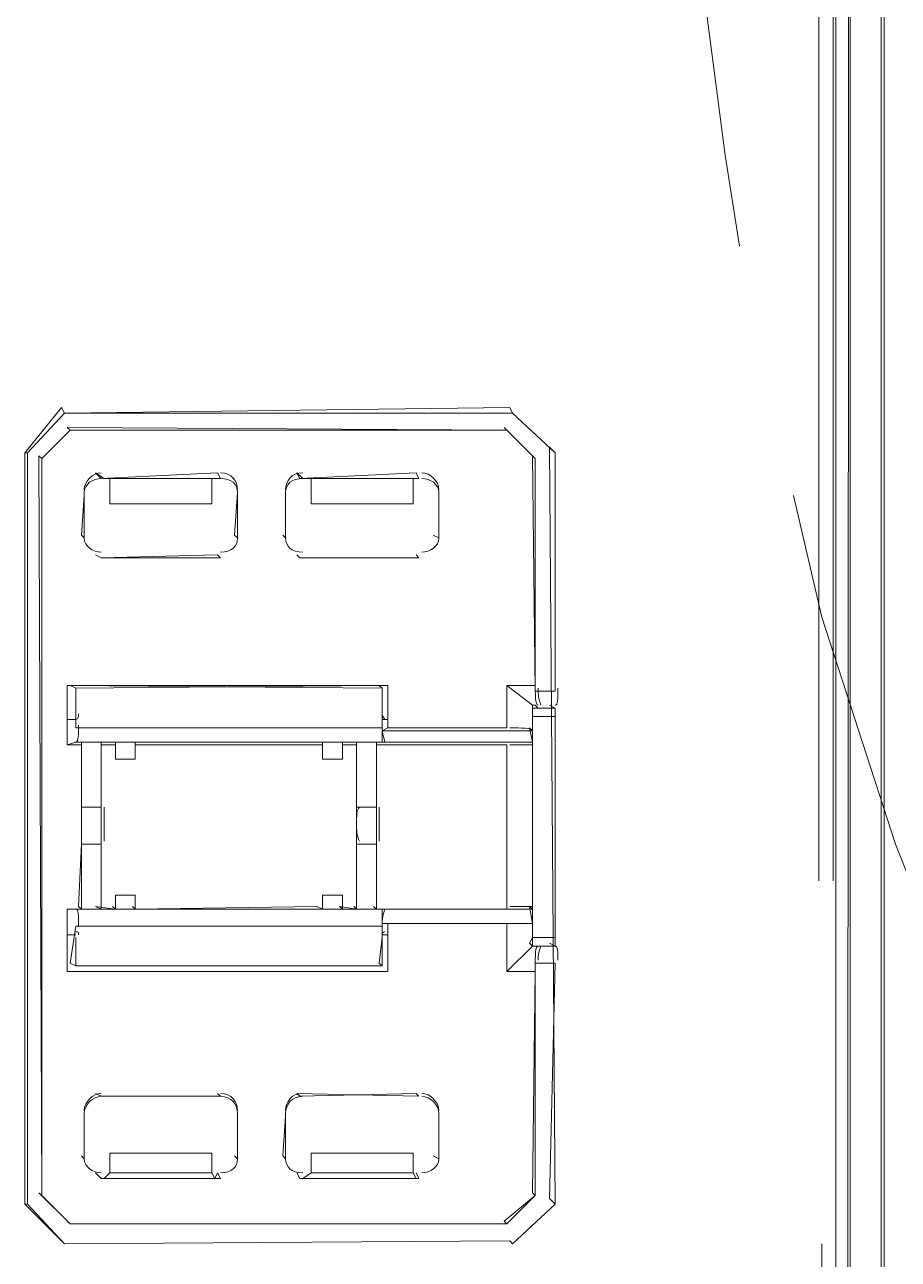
# Model space of a CAD drawing. Header units: metres. Extents: x 2999 to 3164, y 1641 to 1678.
# Drawn here: x 3006.239 to 3006.717, y 1650.663 to 1651.339 of the extents above; entities that cross this region are included whole.
import ezdxf

# ---------------------------------------------------------------- set-up
doc = ezdxf.new("R2010")
doc.units = ezdxf.units.M

msp = doc.modelspace()

# ---------------------------------------------------------------- linework, layer by layer
at = {"color": 7, "linetype": 'Continuous', "lineweight": 20, "true_color": 0x000007}
for points in [[(3006.68238, 1652.45925), (3006.67928, 1652.46235), (3006.68238, 1652.59737), (3006.68083, 1652.59271), (3006.68083, 1650.87005)], [(3006.67307, 1650.87005), (3006.67307, 1652.59271), (3006.67307, 1652.59271)], [(3006.70721, 1652.5834), (3006.70721, 1650.15771), (3006.70721, 1650.15771)], [(3006.70877, 1652.57564), (3006.70877, 1650.15616), (3006.70877, 1650.15616)], [(3006.69014, 1650.21979), (3006.68859, 1650.22134), (3006.69014, 1652.46546), (3006.68859, 1652.46856)], [(3006.69014, 1650.21979), (3006.69014, 1652.46546), (3006.68238, 1652.45925), (3006.68238, 1650.21979)], [(3006.67462, 1650.24307), (3006.67462, 1650.6714), (3006.67462, 1650.6714)]]:
    msp.add_lwpolyline(points, dxfattribs=at)
at = {"color": 30, "linetype": 'Continuous', "lineweight": 20, "true_color": 0x00001e}
for points in [[(3006.59703, 1651.59016), (3006.59703, 1651.52653), (3006.60479, 1651.39772), (3006.62186, 1651.26735), (3006.62962, 1651.21769)], [(3006.6591, 1651.08112), (3006.67462, 1651.01438), (3006.71497, 1650.89023), (3006.76308, 1650.76918), (3006.78016, 1650.72727)]]:
    msp.add_lwpolyline(points, dxfattribs=at)
at = {"color": 7, "linetype": 'Continuous', "lineweight": 13, "true_color": 0x000007}
for points in [[(3006.24008, 1651.1044), (3006.26025, 1651.12612), (3006.2587, 1651.12923), (3006.23853, 1651.1044)], [(3006.26025, 1651.12612), (3006.50546, 1651.12612), (3006.50391, 1651.12923)], [(3006.50546, 1651.12612), (3006.52874, 1651.1044)], [(3006.24784, 1651.10129), (3006.26336, 1651.11681)], [(3006.26336, 1651.11681), (3006.26181, 1651.11837), (3006.50236, 1651.11681)], [(3006.50236, 1651.11681), (3006.5008, 1651.11837), (3006.51788, 1651.10129)], [(3006.24784, 1650.69779), (3006.24784, 1651.10129), (3006.24629, 1651.10285)], [(3006.34561, 1651.09043), (3006.34406, 1651.09353), (3006.28043, 1651.09043), (3006.27732, 1651.09353), (3006.28198, 1651.09043), (3006.28508, 1651.09043), (3006.34095, 1651.09043), (3006.34251, 1651.09043)], [(3006.45425, 1651.09043), (3006.45269, 1651.09353), (3006.38906, 1651.09043), (3006.38751, 1651.09353), (3006.39062, 1651.09043), (3006.39527, 1651.09043), (3006.45114, 1651.09043), (3006.45269, 1651.09043)], [(3006.27112, 1651.05784), (3006.26956, 1651.05939), (3006.27112, 1651.08112), (3006.27112, 1651.08267)], [(3006.35492, 1651.05784), (3006.35337, 1651.05939), (3006.35492, 1651.08267), (3006.35492, 1651.08112)], [(3006.28043, 1651.04698), (3006.34561, 1651.04698), (3006.34406, 1651.04853)], [(3006.26646, 1650.97559), (3006.26336, 1650.97714), (3006.43407, 1650.97559), (3006.43407, 1650.95386), (3006.26646, 1650.95386)], [(3006.41234, 1650.93679), (3006.41234, 1650.9461), (3006.41234, 1650.94455)], [(3006.43407, 1650.8235), (3006.26646, 1650.8235)], [(3006.45425, 1650.75211), (3006.45269, 1650.75366), (3006.38906, 1650.75211), (3006.38751, 1650.75366)], [(3006.38131, 1650.71796), (3006.37975, 1650.71951), (3006.38131, 1650.74124), (3006.38131, 1650.74279)], [(3006.51788, 1650.69779), (3006.50236, 1650.68227), (3006.5008, 1650.68382)], [(3006.26336, 1650.68227), (3006.50236, 1650.68227)]]:
    msp.add_lwpolyline(points, close=True, dxfattribs=at)
for points in [[(3006.23853, 1651.1044), (3006.23853, 1650.69313), (3006.24008, 1650.69313), (3006.24008, 1651.1044)], [(3006.51788, 1650.97714), (3006.51788, 1651.10129), (3006.51632, 1651.10285), (3006.51788, 1650.97403)], [(3006.52874, 1650.97403), (3006.52874, 1651.1044), (3006.52564, 1651.1075), (3006.52874, 1650.69313), (3006.52564, 1650.69624), (3006.52874, 1650.82505)], [(3006.34095, 1651.09043), (3006.34095, 1651.07646), (3006.28508, 1651.07646), (3006.28508, 1651.09043)], [(3006.45114, 1651.09043), (3006.45114, 1651.07646), (3006.39527, 1651.07646), (3006.39527, 1651.09043)], [(3006.38131, 1651.08267), (3006.38131, 1651.05784), (3006.38131, 1651.05784)], [(3006.38131, 1651.05784), (3006.38131, 1651.08112), (3006.38131, 1651.08267)], [(3006.46511, 1651.08267), (3006.46511, 1651.08112), (3006.46511, 1651.08112)], [(3006.46511, 1651.05784), (3006.46511, 1651.08267), (3006.46511, 1651.08267)], [(3006.46511, 1651.08112), (3006.46511, 1651.05784), (3006.46201, 1651.05939)], [(3006.38131, 1651.05784), (3006.37975, 1651.05939), (3006.37975, 1651.05939)], [(3006.28043, 1651.04698), (3006.27732, 1651.04853), (3006.27732, 1651.04853)], [(3006.38906, 1651.04698), (3006.38751, 1651.04853), (3006.38751, 1651.04853)], [(3006.38906, 1651.04698), (3006.45425, 1651.04698), (3006.45269, 1651.04853)], [(3006.38906, 1651.04698), (3006.45425, 1651.04698), (3006.45425, 1651.04698)], [(3006.26181, 1650.95851), (3006.26181, 1650.97714), (3006.43718, 1650.97714)], [(3006.43407, 1650.97559), (3006.43252, 1650.97714), (3006.26646, 1650.97559)], [(3006.26646, 1650.97559), (3006.26646, 1650.96007), (3006.26646, 1650.96007)], [(3006.43407, 1650.96007), (3006.43407, 1650.97559), (3006.43407, 1650.97559)], [(3006.43718, 1650.97714), (3006.43718, 1650.95851), (3006.43718, 1650.95851)], [(3006.50236, 1650.95386), (3006.50236, 1650.97714), (3006.51632, 1650.96627)], [(3006.50236, 1650.97714), (3006.51788, 1650.97714), (3006.51788, 1650.97714)], [(3006.51788, 1650.97403), (3006.52874, 1650.97403), (3006.52874, 1650.97403)], [(3006.51632, 1650.96472), (3006.52874, 1650.96472), (3006.52874, 1650.96007), (3006.51632, 1650.96007), (3006.51632, 1650.96472), (3006.51632, 1650.96627), (3006.51632, 1650.95231), (3006.51477, 1650.95386), (3006.51632, 1650.9461), (3006.51632, 1650.94455), (3006.51632, 1650.85453), (3006.51477, 1650.85609), (3006.51632, 1650.84677), (3006.51632, 1650.83436), (3006.51477, 1650.83591), (3006.51632, 1650.83901), (3006.51632, 1650.96007)], [(3006.52874, 1650.96472), (3006.51943, 1650.96472), (3006.51788, 1650.96627), (3006.51632, 1650.96627)], [(3006.51632, 1650.83901), (3006.52874, 1650.83901), (3006.52874, 1650.96007)], [(3006.52874, 1650.96472), (3006.52564, 1650.96627), (3006.52564, 1650.96627)], [(3006.26646, 1650.95851), (3006.26181, 1650.95851), (3006.26181, 1650.94455), (3006.26646, 1650.9461)], [(3006.43407, 1650.95851), (3006.43718, 1650.95851), (3006.43718, 1650.95386), (3006.43407, 1650.95231)], [(3006.50236, 1650.95386), (3006.43718, 1650.95386), (3006.43718, 1650.95386)], [(3006.43407, 1650.95231), (3006.43407, 1650.9461), (3006.43407, 1650.9461)], [(3006.43407, 1650.95231), (3006.51632, 1650.95231), (3006.51632, 1650.95231)], [(3006.26956, 1650.9461), (3006.26956, 1650.94455), (3006.26181, 1650.94455)], [(3006.26646, 1650.9461), (3006.26956, 1650.9461), (3006.28043, 1650.9461), (3006.28819, 1650.9461), (3006.29905, 1650.9461), (3006.40148, 1650.9461), (3006.41234, 1650.9461), (3006.4201, 1650.9461), (3006.43097, 1650.9461), (3006.43407, 1650.9461)], [(3006.26956, 1650.94455), (3006.26956, 1650.85453), (3006.26801, 1650.85609), (3006.26956, 1650.89023)], [(3006.26956, 1650.9461), (3006.26956, 1650.9104), (3006.26956, 1650.9104)], [(3006.28043, 1650.9461), (3006.28043, 1650.9104), (3006.26956, 1650.9104)], [(3006.28819, 1650.9461), (3006.28819, 1650.94455), (3006.28043, 1650.94455), (3006.28043, 1650.9461)], [(3006.28043, 1650.85453), (3006.28043, 1650.94455), (3006.28043, 1650.94455)], [(3006.28819, 1650.9461), (3006.28819, 1650.93679), (3006.29905, 1650.93679), (3006.29905, 1650.9461)], [(3006.28819, 1650.93679), (3006.28819, 1650.94455), (3006.28819, 1650.94455)], [(3006.29905, 1650.9461), (3006.29905, 1650.94455), (3006.40148, 1650.94455), (3006.40148, 1650.9461)], [(3006.29905, 1650.94455), (3006.29905, 1650.93679), (3006.29905, 1650.93679)], [(3006.40148, 1650.9461), (3006.40148, 1650.93679), (3006.41234, 1650.93679)], [(3006.40148, 1650.93679), (3006.40148, 1650.94455), (3006.40148, 1650.94455)], [(3006.4201, 1650.9461), (3006.4201, 1650.94455), (3006.41234, 1650.94455)], [(3006.4201, 1650.9461), (3006.4201, 1650.9104), (3006.43097, 1650.9104), (3006.43097, 1650.9461)], [(3006.4201, 1650.85453), (3006.4201, 1650.94455), (3006.4201, 1650.94455)], [(3006.50236, 1650.94455), (3006.43097, 1650.94455), (3006.43097, 1650.9461)], [(3006.43097, 1650.94455), (3006.43097, 1650.85453), (3006.43097, 1650.85453)], [(3006.43407, 1650.9461), (3006.51632, 1650.9461), (3006.51632, 1650.9461)], [(3006.50236, 1650.85453), (3006.50236, 1650.94455), (3006.50236, 1650.94455)], [(3006.26956, 1650.89023), (3006.28043, 1650.89023), (3006.28043, 1650.85453)], [(3006.43097, 1650.85453), (3006.43097, 1650.89023), (3006.4201, 1650.89023), (3006.4201, 1650.85453)], [(3006.28819, 1650.85453), (3006.28819, 1650.86229), (3006.29905, 1650.86229), (3006.29905, 1650.85453)], [(3006.28819, 1650.85453), (3006.28819, 1650.86229), (3006.28819, 1650.86229)], [(3006.40148, 1650.86229), (3006.40148, 1650.85453), (3006.39838, 1650.85609), (3006.29905, 1650.85453)], [(3006.29905, 1650.86229), (3006.29905, 1650.85453), (3006.29905, 1650.85453)], [(3006.40148, 1650.85453), (3006.40148, 1650.86229), (3006.41234, 1650.86229), (3006.41234, 1650.85453), (3006.41234, 1650.86229)], [(3006.26181, 1650.84057), (3006.26181, 1650.85453), (3006.26646, 1650.85453)], [(3006.26181, 1650.85453), (3006.26956, 1650.85453), (3006.26956, 1650.85453)], [(3006.29905, 1650.85453), (3006.28819, 1650.85453), (3006.28043, 1650.85453), (3006.26956, 1650.85453), (3006.26646, 1650.85453)], [(3006.28043, 1650.85453), (3006.27732, 1650.85609), (3006.28819, 1650.85453), (3006.28664, 1650.85609)], [(3006.29905, 1650.85453), (3006.2975, 1650.85609), (3006.2975, 1650.85609)], [(3006.29905, 1650.85453), (3006.40148, 1650.85453), (3006.41234, 1650.85453), (3006.4201, 1650.85453), (3006.43097, 1650.85453), (3006.43407, 1650.85453)], [(3006.41234, 1650.85453), (3006.41079, 1650.85609), (3006.4201, 1650.85453), (3006.41855, 1650.85609)], [(3006.50236, 1650.85453), (3006.43097, 1650.85453), (3006.42942, 1650.85609)], [(3006.43407, 1650.85453), (3006.43407, 1650.84677), (3006.43407, 1650.84677)], [(3006.43407, 1650.85453), (3006.51632, 1650.85453), (3006.51632, 1650.85453)], [(3006.26646, 1650.83901), (3006.26646, 1650.8235), (3006.26336, 1650.82505), (3006.26646, 1650.84522)], [(3006.26646, 1650.84522), (3006.43407, 1650.84522), (3006.43407, 1650.84522)], [(3006.43407, 1650.84522), (3006.43407, 1650.8235), (3006.43252, 1650.82505), (3006.43407, 1650.83901)], [(3006.43407, 1650.84057), (3006.43718, 1650.84057), (3006.43718, 1650.84677)], [(3006.43407, 1650.84677), (3006.51632, 1650.84677), (3006.51632, 1650.84677)], [(3006.50236, 1650.82039), (3006.50236, 1650.84677), (3006.50236, 1650.84677)], [(3006.26181, 1650.84057), (3006.26646, 1650.84057), (3006.26646, 1650.84057)], [(3006.43718, 1650.82039), (3006.26181, 1650.82039), (3006.26181, 1650.84057)], [(3006.43718, 1650.84057), (3006.43718, 1650.82039), (3006.43718, 1650.82039)], [(3006.52874, 1650.83901), (3006.52874, 1650.83436), (3006.51632, 1650.83436)], [(3006.51788, 1650.82039), (3006.50236, 1650.82039), (3006.51632, 1650.83436)], [(3006.51632, 1650.83436), (3006.51788, 1650.83436), (3006.51943, 1650.83436), (3006.52874, 1650.83436)], [(3006.52874, 1650.83436), (3006.52564, 1650.83591), (3006.52564, 1650.83591)], [(3006.51788, 1650.82505), (3006.51788, 1650.69779), (3006.51632, 1650.69934), (3006.51788, 1650.82039)], [(3006.52874, 1650.82505), (3006.51788, 1650.82505), (3006.51788, 1650.82505)], [(3006.28043, 1650.75211), (3006.27732, 1650.75366), (3006.27732, 1650.75366)], [(3006.28043, 1650.75211), (3006.34561, 1650.75211), (3006.34406, 1650.75366)], [(3006.34561, 1650.75211), (3006.28043, 1650.75211), (3006.28043, 1650.75211)], [(3006.27112, 1650.74124), (3006.27112, 1650.74279), (3006.27112, 1650.74279)], [(3006.27112, 1650.74279), (3006.27112, 1650.71796), (3006.27112, 1650.74124)], [(3006.35492, 1650.71796), (3006.35492, 1650.74279), (3006.35492, 1650.74279)], [(3006.35492, 1650.74279), (3006.35492, 1650.74124), (3006.35492, 1650.74124)], [(3006.35492, 1650.74124), (3006.35492, 1650.71796), (3006.35492, 1650.71796)], [(3006.46511, 1650.74279), (3006.46511, 1650.74124), (3006.46511, 1650.74124)], [(3006.46511, 1650.74124), (3006.46511, 1650.71796), (3006.46511, 1650.74279)], [(3006.27112, 1650.71796), (3006.26956, 1650.71951), (3006.26956, 1650.71951)], [(3006.28508, 1650.7102), (3006.28508, 1650.72107), (3006.34095, 1650.72107), (3006.34095, 1650.7102)], [(3006.35492, 1650.71796), (3006.35337, 1650.71951), (3006.35337, 1650.71951)], [(3006.39527, 1650.7102), (3006.39527, 1650.72107), (3006.45114, 1650.72107), (3006.45114, 1650.7102)], [(3006.46511, 1650.71796), (3006.46201, 1650.71951), (3006.46201, 1650.71951)], [(3006.34561, 1650.7071), (3006.34406, 1650.7102), (3006.34251, 1650.7071), (3006.34095, 1650.7102), (3006.28508, 1650.7102), (3006.28198, 1650.7071), (3006.28043, 1650.7071), (3006.27732, 1650.7102)], [(3006.38906, 1650.7071), (3006.38751, 1650.7102), (3006.38751, 1650.7102)], [(3006.45425, 1650.7071), (3006.45269, 1650.7071), (3006.45114, 1650.7102), (3006.39527, 1650.7102), (3006.39062, 1650.7071), (3006.38906, 1650.7071)], [(3006.45425, 1650.7071), (3006.45269, 1650.7102), (3006.45269, 1650.7102)], [(3006.28043, 1650.7071), (3006.34561, 1650.7071), (3006.34561, 1650.7071)], [(3006.38906, 1650.7071), (3006.45425, 1650.7071), (3006.45425, 1650.7071)], [(3006.26336, 1650.68227), (3006.24784, 1650.69779), (3006.24629, 1650.69934), (3006.26336, 1650.68227), (3006.26181, 1650.68382)], [(3006.24008, 1650.69313), (3006.26025, 1650.6714), (3006.23853, 1650.69313)], [(3006.50546, 1650.6714), (3006.52874, 1650.69313), (3006.50546, 1650.6714), (3006.50391, 1650.67296), (3006.26025, 1650.6714), (3006.2587, 1650.67296)]]:
    msp.add_lwpolyline(points, dxfattribs=at)
for points in [[(3006.28043, 1651.09353), (3006.27577, 1651.09353), (3006.27112, 1651.08888), (3006.27112, 1651.08422)], [(3006.28043, 1651.09043), (3006.27577, 1651.09043), (3006.27112, 1651.08733), (3006.27112, 1651.08267)], [(3006.35492, 1651.08422), (3006.35492, 1651.08888), (3006.35182, 1651.09353), (3006.34561, 1651.09353)], [(3006.35492, 1651.08267), (3006.35492, 1651.08733), (3006.35182, 1651.09043), (3006.34561, 1651.09043)], [(3006.39062, 1651.09353), (3006.38441, 1651.09353), (3006.38131, 1651.08888), (3006.38131, 1651.08422)], [(3006.39062, 1651.09043), (3006.38441, 1651.09043), (3006.38131, 1651.08733), (3006.38131, 1651.08267)], [(3006.46511, 1651.08422), (3006.46511, 1651.08888), (3006.46045, 1651.09353), (3006.4558, 1651.09353)], [(3006.46511, 1651.08267), (3006.46511, 1651.08733), (3006.46045, 1651.09043), (3006.4558, 1651.09043)], [(3006.27112, 1651.05784), (3006.27112, 1651.05318), (3006.27577, 1651.05008), (3006.28043, 1651.05008)], [(3006.27112, 1651.05784), (3006.27112, 1651.05318), (3006.27577, 1651.05008), (3006.28043, 1651.05008)], [(3006.34561, 1651.05008), (3006.35182, 1651.05008), (3006.35492, 1651.05318), (3006.35492, 1651.05784)], [(3006.34561, 1651.05008), (3006.35182, 1651.05008), (3006.35492, 1651.05318), (3006.35492, 1651.05784)], [(3006.38131, 1651.05784), (3006.38131, 1651.05318), (3006.38441, 1651.05008), (3006.39062, 1651.05008)], [(3006.38131, 1651.05784), (3006.38131, 1651.05318), (3006.38441, 1651.05008), (3006.39062, 1651.05008)], [(3006.4558, 1651.05008), (3006.46045, 1651.05008), (3006.46511, 1651.05318), (3006.46511, 1651.05784)], [(3006.4558, 1651.05008), (3006.46045, 1651.05008), (3006.46511, 1651.05318), (3006.46511, 1651.05784)], [(3006.51788, 1650.97869), (3006.51788, 1650.97248), (3006.51788, 1650.96627), (3006.51943, 1650.96627)], [(3006.51943, 1650.97559), (3006.51943, 1650.96938), (3006.52098, 1650.96627), (3006.52098, 1650.96627)], [(3006.52874, 1650.96627), (3006.53029, 1650.96627), (3006.53029, 1650.96938), (3006.53029, 1650.97559)], [(3006.26646, 1650.95851), (3006.26801, 1650.95851), (3006.26801, 1650.96007), (3006.26801, 1650.96162)], [(3006.43407, 1650.96162), (3006.43407, 1650.96007), (3006.43562, 1650.95851), (3006.43562, 1650.95851)], [(3006.26646, 1650.9461), (3006.26801, 1650.9461), (3006.26801, 1650.95075), (3006.26801, 1650.95541)], [(3006.43407, 1650.95541), (3006.43407, 1650.95075), (3006.43562, 1650.9461), (3006.43562, 1650.9461)], [(3006.51632, 1650.95231), (3006.51632, 1650.95386), (3006.51012, 1650.95386), (3006.50391, 1650.95386)], [(3006.50391, 1650.94455), (3006.51012, 1650.94455), (3006.51632, 1650.94455), (3006.51632, 1650.94455)], [(3006.26801, 1650.84522), (3006.26801, 1650.85143), (3006.26801, 1650.85453), (3006.26646, 1650.85453)], [(3006.43562, 1650.85453), (3006.43562, 1650.85453), (3006.43407, 1650.85143), (3006.43407, 1650.84522)], [(3006.51632, 1650.85609), (3006.51632, 1650.85609), (3006.51012, 1650.85609), (3006.50391, 1650.85609)], [(3006.26801, 1650.84057), (3006.26801, 1650.84212), (3006.26801, 1650.84212), (3006.26646, 1650.84212)], [(3006.43562, 1650.84212), (3006.43562, 1650.84212), (3006.43407, 1650.84212), (3006.43407, 1650.84057)], [(3006.51943, 1650.83436), (3006.51788, 1650.83436), (3006.51788, 1650.8297), (3006.51788, 1650.82194)], [(3006.52098, 1650.83436), (3006.52098, 1650.83436), (3006.51943, 1650.83125), (3006.51943, 1650.8266)], [(3006.53029, 1650.8266), (3006.53029, 1650.83125), (3006.53029, 1650.83436), (3006.52874, 1650.83436)], [(3006.28043, 1650.75366), (3006.27577, 1650.75366), (3006.27112, 1650.749), (3006.27112, 1650.74435)], [(3006.28043, 1650.75211), (3006.27577, 1650.75211), (3006.27112, 1650.74745), (3006.27112, 1650.74279)], [(3006.35492, 1650.74435), (3006.35492, 1650.749), (3006.35182, 1650.75366), (3006.34561, 1650.75366)], [(3006.35492, 1650.74279), (3006.35492, 1650.74745), (3006.35182, 1650.75211), (3006.34561, 1650.75211)], [(3006.39062, 1650.75366), (3006.38441, 1650.75366), (3006.38131, 1650.749), (3006.38131, 1650.74435)], [(3006.39062, 1650.75211), (3006.38441, 1650.75211), (3006.38131, 1650.74745), (3006.38131, 1650.74279)], [(3006.46511, 1650.74435), (3006.46511, 1650.749), (3006.46045, 1650.75366), (3006.4558, 1650.75366)], [(3006.46511, 1650.74279), (3006.46511, 1650.74745), (3006.46045, 1650.75211), (3006.4558, 1650.75211)], [(3006.27112, 1650.71796), (3006.27112, 1650.71331), (3006.27577, 1650.7102), (3006.28043, 1650.7102)], [(3006.27112, 1650.71796), (3006.27112, 1650.71331), (3006.27577, 1650.7102), (3006.28043, 1650.7102)], [(3006.34561, 1650.7102), (3006.35182, 1650.7102), (3006.35492, 1650.71331), (3006.35492, 1650.71796)], [(3006.34561, 1650.7102), (3006.35182, 1650.7102), (3006.35492, 1650.71331), (3006.35492, 1650.71796)], [(3006.38131, 1650.71796), (3006.38131, 1650.71331), (3006.38441, 1650.7102), (3006.39062, 1650.7102)], [(3006.38131, 1650.71796), (3006.38131, 1650.71331), (3006.38441, 1650.7102), (3006.39062, 1650.7102)], [(3006.4558, 1650.7102), (3006.46045, 1650.7102), (3006.46511, 1650.71331), (3006.46511, 1650.71796)], [(3006.4558, 1650.7102), (3006.46045, 1650.7102), (3006.46511, 1650.71331), (3006.46511, 1650.71796)]]:
    msp.add_open_spline(points, degree=3, dxfattribs=at)
for points in [[(3006.26956, 1650.9104), (3006.26956, 1650.90885), (3006.26956, 1650.90575), (3006.26956, 1650.90109), (3006.26956, 1650.90109), (3006.26956, 1650.89799), (3006.26956, 1650.89488), (3006.26956, 1650.89178)], [(3006.28198, 1650.89178), (3006.28198, 1650.89488), (3006.28198, 1650.89799), (3006.28198, 1650.90109), (3006.28198, 1650.90109), (3006.28198, 1650.90575), (3006.28198, 1650.90885), (3006.28198, 1650.9104)], [(3006.42166, 1650.9104), (3006.4201, 1650.90885), (3006.4201, 1650.90575), (3006.4201, 1650.90109), (3006.4201, 1650.90109), (3006.4201, 1650.89799), (3006.4201, 1650.89488), (3006.42166, 1650.89178)], [(3006.43252, 1650.89178), (3006.43252, 1650.89488), (3006.43252, 1650.89799), (3006.43252, 1650.90109), (3006.43252, 1650.90109), (3006.43252, 1650.90575), (3006.43252, 1650.90885), (3006.43252, 1650.9104)]]:
    msp.add_open_spline(points, degree=3, knots=[0, 0, 0, 0, 0.125, 0.125, 0.125, 0.125001, 1, 1, 1, 1], dxfattribs=at)

doc.saveas('drawing.dxf')
